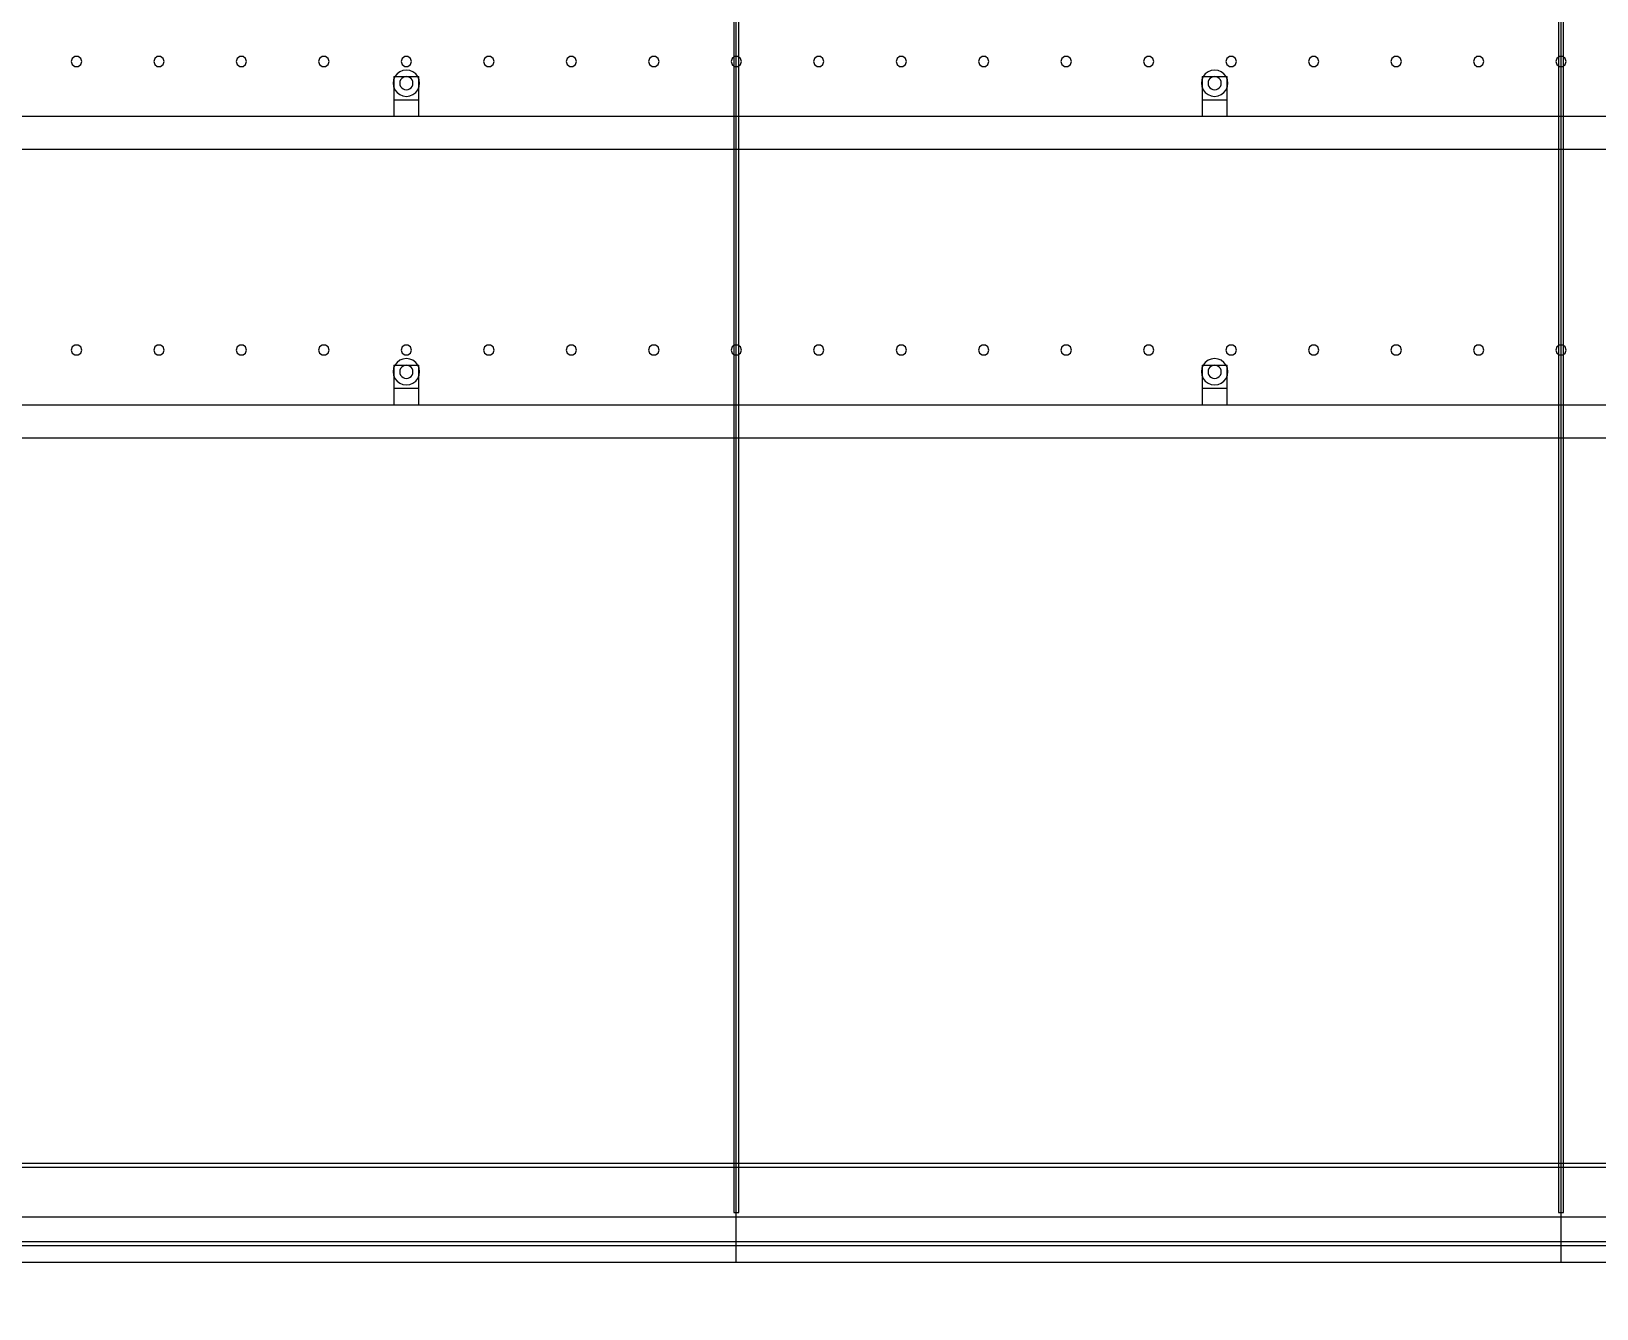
# Model space of a CAD drawing. Header units: millimetres. Extents: x -1970 to 59977, y -50268 to 6837.
# Drawn here: x 53985 to 55882, y -56 to 1493 of the extents above; entities that cross this region are included whole.
import ezdxf

# ---------------------------------------------------------------- set-up
doc = ezdxf.new("R2010")
doc.units = ezdxf.units.MM
for name, color, linetype, lineweight in [('COTAS_O', 1, 'Continuous', 0), ('COTAS_P', 1, 'Continuous', 0), ('lateral_secador', 7, 'Continuous', 0)]:
    doc.layers.add(name, color=color, linetype=linetype, lineweight=lineweight)
doc.dimstyles.new('R19_100', dxfattribs={"dimtxt": 250, "dimasz": 150, "dimexe": 150, "dimexo": 80, "dimgap": 100, "dimtad": 1, "dimtih": 1, "dimtoh": 1, "dimdsep": 46, "dimcen": 0.09, "dimadec": 0, "dimazin": 0, "dimtfac": 1, "dimtdec": 4, "dimtofl": 0, "dimtmove": 0, "dimatfit": 3, "dimfxl": 1, "dimtolj": 1, "dimtzin": 0, "dimarcsym": 0})

# ---------------------------------------------------------------- blocks, each defined once
blk = doc.blocks.new('*D22')
at = {"layer": 'COTAS_O', "color": 0, "lineweight": -2, "transparency": 16777216}
for p, q in [((38839.3, -80), (38839.3, -1050)), ((58839.3, -80), (58839.3, -1050)), ((38989.3, -900), (58689.3, -900))]:
    blk.add_line(p, q, dxfattribs=at)
at = {"layer": 'COTAS_O', "color": 0, "transparency": 16777216}
for points in [[(38989.3, -875), (38989.3, -925), (38839.3, -900)], [(58689.3, -875), (58689.3, -925), (58839.3, -900)]]:
    blk.add_solid(points, dxfattribs=at)
at = {"layer": 'Defpoints', "color": 0, "transparency": 16777216}
for p in [(38839.3, 0), (58839.3, 0), (58839.3, -900)]:
    blk.add_point(p, dxfattribs=at)
blk = doc.blocks.new('*D24')
at = {"layer": 'COTAS_P', "color": 0, "lineweight": -2, "transparency": 16777216}
for p, q in [((112.7, -80), (112.7, -2650)), ((59977.3, -80), (59977.3, -2650)), ((262.7, -2500), (59827.3, -2500))]:
    blk.add_line(p, q, dxfattribs=at)
at = {"layer": 'COTAS_P', "color": 0, "transparency": 16777216}
for points in [[(262.7, -2475), (262.7, -2525), (112.7, -2500)], [(59827.3, -2475), (59827.3, -2525), (59977.3, -2500)]]:
    blk.add_solid(points, dxfattribs=at)
at = {"layer": 'Defpoints', "color": 0, "transparency": 16777216}
for p in [(112.7, 0), (59977.3, 0), (59977.3, -2500)]:
    blk.add_point(p, dxfattribs=at)

msp = doc.modelspace()

# ---------------------------------------------------------------- linework, layer by layer
at = {"layer": 'lateral_secador'}
for p, q in [((54836.253, 2925), (54836.253, 60)), ((54839.253, 0), (54839.253, 2925)), ((54842.253, 60), (54842.253, 2925)), ((55836.253, 2925), (55836.253, 60)), ((55839.253, 0), (55839.253, 2925)), ((55842.253, 60), (55842.253, 2925)), ((54037.291, 1462.389), (54034.116, 1460.082)), ((54041.215, 1462.389), (54037.291, 1462.389)), ((54044.39, 1460.082), (54041.215, 1462.389)), ((54137.291, 1462.389), (54134.116, 1460.082)), ((54141.215, 1462.389), (54137.291, 1462.389)), ((54144.39, 1460.082), (54141.215, 1462.389)), ((54237.291, 1462.389), (54234.116, 1460.082)), ((54241.215, 1462.389), (54237.291, 1462.389)), ((54244.39, 1460.082), (54241.215, 1462.389)), ((54337.291, 1462.389), (54334.116, 1460.082)), ((54341.215, 1462.389), (54337.291, 1462.389)), ((54344.39, 1460.082), (54341.215, 1462.389)), ((54437.291, 1462.389), (54434.116, 1460.082)), ((54441.215, 1462.389), (54437.291, 1462.389)), ((54444.39, 1460.082), (54441.215, 1462.389)), ((54537.291, 1462.389), (54534.116, 1460.082)), ((54541.215, 1462.389), (54537.291, 1462.389)), ((54544.39, 1460.082), (54541.215, 1462.389)), ((54637.291, 1462.389), (54634.116, 1460.082)), ((54641.215, 1462.389), (54637.291, 1462.389)), ((54644.39, 1460.082), (54641.215, 1462.389)), ((54737.291, 1462.389), (54734.116, 1460.082)), ((54741.215, 1462.389), (54737.291, 1462.389)), ((54744.39, 1460.082), (54741.215, 1462.389)), ((54837.291, 1462.389), (54834.116, 1460.082)), ((54841.215, 1462.389), (54837.291, 1462.389)), ((54844.39, 1460.082), (54841.215, 1462.389)), ((54937.291, 1462.389), (54934.116, 1460.082)), ((54941.215, 1462.389), (54937.291, 1462.389)), ((54944.39, 1460.082), (54941.215, 1462.389)), ((55037.291, 1462.389), (55034.116, 1460.082)), ((55041.215, 1462.389), (55037.291, 1462.389)), ((55044.39, 1460.082), (55041.215, 1462.389)), ((55137.291, 1462.389), (55134.116, 1460.082)), ((55141.215, 1462.389), (55137.291, 1462.389)), ((55144.39, 1460.082), (55141.215, 1462.389)), ((55237.291, 1462.389), (55234.116, 1460.082)), ((55241.215, 1462.389), (55237.291, 1462.389)), ((55244.39, 1460.082), (55241.215, 1462.389)), ((55337.291, 1462.389), (55334.116, 1460.082)), ((55341.215, 1462.389), (55337.291, 1462.389)), ((55344.39, 1460.082), (55341.215, 1462.389)), ((55437.291, 1462.389), (55434.116, 1460.082)), ((55441.215, 1462.389), (55437.291, 1462.389)), ((55444.39, 1460.082), (55441.215, 1462.389)), ((55537.291, 1462.389), (55534.116, 1460.082)), ((55541.215, 1462.389), (55537.291, 1462.389)), ((55544.39, 1460.082), (55541.215, 1462.389)), ((55637.291, 1462.389), (55634.116, 1460.082)), ((55641.215, 1462.389), (55637.291, 1462.389)), ((55644.39, 1460.082), (55641.215, 1462.389)), ((55737.291, 1462.389), (55734.116, 1460.082)), ((55741.215, 1462.389), (55737.291, 1462.389)), ((55744.39, 1460.082), (55741.215, 1462.389)), ((55837.291, 1462.389), (55834.116, 1460.082)), ((55841.215, 1462.389), (55837.291, 1462.389)), ((55844.39, 1460.082), (55841.215, 1462.389)), ((54034.116, 1460.082), (54032.903, 1456.35)), ((54032.903, 1456.35), (54034.116, 1452.618)), ((54034.116, 1452.618), (54037.291, 1450.311)), ((54037.291, 1450.311), (54041.215, 1450.311)), ((54041.215, 1450.311), (54044.39, 1452.618)), ((54045.603, 1456.35), (54044.39, 1460.082)), ((54044.39, 1452.618), (54045.603, 1456.35)), ((54134.116, 1460.082), (54132.903, 1456.35)), ((54132.903, 1456.35), (54134.116, 1452.618)), ((54134.116, 1452.618), (54137.291, 1450.311)), ((54137.291, 1450.311), (54141.215, 1450.311)), ((54141.215, 1450.311), (54144.39, 1452.618)), ((54145.603, 1456.35), (54144.39, 1460.082)), ((54144.39, 1452.618), (54145.603, 1456.35)), ((54234.116, 1460.082), (54232.903, 1456.35)), ((54232.903, 1456.35), (54234.116, 1452.618)), ((54234.116, 1452.618), (54237.291, 1450.311)), ((54237.291, 1450.311), (54241.215, 1450.311)), ((54241.215, 1450.311), (54244.39, 1452.618)), ((54245.603, 1456.35), (54244.39, 1460.082)), ((54244.39, 1452.618), (54245.603, 1456.35)), ((54334.116, 1460.082), (54332.903, 1456.35)), ((54332.903, 1456.35), (54334.116, 1452.618)), ((54334.116, 1452.618), (54337.291, 1450.311)), ((54337.291, 1450.311), (54341.215, 1450.311)), ((54341.215, 1450.311), (54344.39, 1452.618)), ((54345.603, 1456.35), (54344.39, 1460.082)), ((54344.39, 1452.618), (54345.603, 1456.35)), ((54431.253, 1443.856), (54427.939, 1441.314)), ((54435.112, 1445.455), (54431.253, 1443.856)), ((54434.116, 1460.082), (54432.903, 1456.35)), ((54432.903, 1456.35), (54434.116, 1452.618)), ((54434.116, 1452.618), (54437.291, 1450.311)), ((54439.253, 1446), (54435.112, 1445.455)), ((54437.291, 1450.311), (54441.215, 1450.311)), ((54443.394, 1445.455), (54439.253, 1446)), ((54441.215, 1450.311), (54444.39, 1452.618)), ((54447.253, 1443.856), (54443.394, 1445.455)), ((54445.603, 1456.35), (54444.39, 1460.082)), ((54444.39, 1452.618), (54445.603, 1456.35)), ((54450.567, 1441.314), (54447.253, 1443.856)), ((54534.116, 1460.082), (54532.903, 1456.35)), ((54532.903, 1456.35), (54534.116, 1452.618)), ((54534.116, 1452.618), (54537.291, 1450.311)), ((54537.291, 1450.311), (54541.215, 1450.311)), ((54541.215, 1450.311), (54544.39, 1452.618)), ((54545.603, 1456.35), (54544.39, 1460.082)), ((54544.39, 1452.618), (54545.603, 1456.35)), ((54634.116, 1460.082), (54632.903, 1456.35)), ((54632.903, 1456.35), (54634.116, 1452.618)), ((54634.116, 1452.618), (54637.291, 1450.311)), ((54637.291, 1450.311), (54641.215, 1450.311)), ((54641.215, 1450.311), (54644.39, 1452.618)), ((54645.603, 1456.35), (54644.39, 1460.082)), ((54644.39, 1452.618), (54645.603, 1456.35)), ((54734.116, 1460.082), (54732.903, 1456.35)), ((54732.903, 1456.35), (54734.116, 1452.618)), ((54734.116, 1452.618), (54737.291, 1450.311)), ((54737.291, 1450.311), (54741.215, 1450.311)), ((54741.215, 1450.311), (54744.39, 1452.618)), ((54745.603, 1456.35), (54744.39, 1460.082)), ((54744.39, 1452.618), (54745.603, 1456.35)), ((54834.116, 1460.082), (54832.903, 1456.35)), ((54832.903, 1456.35), (54834.116, 1452.618)), ((54834.116, 1452.618), (54837.291, 1450.311)), ((54837.291, 1450.311), (54841.215, 1450.311)), ((54841.215, 1450.311), (54844.39, 1452.618)), ((54845.603, 1456.35), (54844.39, 1460.082)), ((54844.39, 1452.618), (54845.603, 1456.35)), ((54934.116, 1460.082), (54932.903, 1456.35)), ((54932.903, 1456.35), (54934.116, 1452.618)), ((54934.116, 1452.618), (54937.291, 1450.311)), ((54937.291, 1450.311), (54941.215, 1450.311)), ((54941.215, 1450.311), (54944.39, 1452.618)), ((54945.603, 1456.35), (54944.39, 1460.082)), ((54944.39, 1452.618), (54945.603, 1456.35)), ((55034.116, 1460.082), (55032.903, 1456.35)), ((55032.903, 1456.35), (55034.116, 1452.618)), ((55034.116, 1452.618), (55037.291, 1450.311)), ((55037.291, 1450.311), (55041.215, 1450.311)), ((55041.215, 1450.311), (55044.39, 1452.618)), ((55045.603, 1456.35), (55044.39, 1460.082)), ((55044.39, 1452.618), (55045.603, 1456.35)), ((55134.116, 1460.082), (55132.903, 1456.35)), ((55132.903, 1456.35), (55134.116, 1452.618)), ((55134.116, 1452.618), (55137.291, 1450.311)), ((55137.291, 1450.311), (55141.215, 1450.311)), ((55141.215, 1450.311), (55144.39, 1452.618)), ((55145.603, 1456.35), (55144.39, 1460.082)), ((55144.39, 1452.618), (55145.603, 1456.35)), ((55234.116, 1460.082), (55232.903, 1456.35)), ((55232.903, 1456.35), (55234.116, 1452.618)), ((55234.116, 1452.618), (55237.291, 1450.311)), ((55237.291, 1450.311), (55241.215, 1450.311)), ((55241.215, 1450.311), (55244.39, 1452.618)), ((55245.603, 1456.35), (55244.39, 1460.082)), ((55244.39, 1452.618), (55245.603, 1456.35)), ((55334.116, 1460.082), (55332.903, 1456.35)), ((55332.903, 1456.35), (55334.116, 1452.618)), ((55334.116, 1452.618), (55337.291, 1450.311)), ((55337.291, 1450.311), (55341.215, 1450.311)), ((55341.215, 1450.311), (55344.39, 1452.618)), ((55345.603, 1456.35), (55344.39, 1460.082)), ((55344.39, 1452.618), (55345.603, 1456.35)), ((55411.253, 1443.856), (55407.939, 1441.314)), ((55415.112, 1445.455), (55411.253, 1443.856)), ((55419.253, 1446), (55415.112, 1445.455)), ((55423.394, 1445.455), (55419.253, 1446)), ((55427.253, 1443.856), (55423.394, 1445.455)), ((55430.567, 1441.314), (55427.253, 1443.856)), ((55434.116, 1460.082), (55432.903, 1456.35)), ((55432.903, 1456.35), (55434.116, 1452.618)), ((55434.116, 1452.618), (55437.291, 1450.311)), ((55437.291, 1450.311), (55441.215, 1450.311)), ((55441.215, 1450.311), (55444.39, 1452.618)), ((55445.603, 1456.35), (55444.39, 1460.082)), ((55444.39, 1452.618), (55445.603, 1456.35)), ((55534.116, 1460.082), (55532.903, 1456.35)), ((55532.903, 1456.35), (55534.116, 1452.618)), ((55534.116, 1452.618), (55537.291, 1450.311)), ((55537.291, 1450.311), (55541.215, 1450.311)), ((55541.215, 1450.311), (55544.39, 1452.618)), ((55545.603, 1456.35), (55544.39, 1460.082)), ((55544.39, 1452.618), (55545.603, 1456.35)), ((55634.116, 1460.082), (55632.903, 1456.35)), ((55632.903, 1456.35), (55634.116, 1452.618)), ((55634.116, 1452.618), (55637.291, 1450.311)), ((55637.291, 1450.311), (55641.215, 1450.311)), ((55641.215, 1450.311), (55644.39, 1452.618)), ((55645.603, 1456.35), (55644.39, 1460.082)), ((55644.39, 1452.618), (55645.603, 1456.35)), ((55734.116, 1460.082), (55732.903, 1456.35)), ((55732.903, 1456.35), (55734.116, 1452.618)), ((55734.116, 1452.618), (55737.291, 1450.311)), ((55737.291, 1450.311), (55741.215, 1450.311)), ((55741.215, 1450.311), (55744.39, 1452.618)), ((55745.603, 1456.35), (55744.39, 1460.082)), ((55744.39, 1452.618), (55745.603, 1456.35)), ((55834.116, 1460.082), (55832.903, 1456.35)), ((55832.903, 1456.35), (55834.116, 1452.618)), ((55834.116, 1452.618), (55837.291, 1450.311)), ((55837.291, 1450.311), (55841.215, 1450.311)), ((55841.215, 1450.311), (55844.39, 1452.618)), ((55845.603, 1456.35), (55844.39, 1460.082)), ((55844.39, 1452.618), (55845.603, 1456.35)), ((54423.798, 1434.141), (54423.253, 1430)), ((54423.253, 1430), (54423.798, 1425.859)), ((54425.397, 1438), (54423.798, 1434.141)), ((54423.798, 1425.859), (54425.397, 1422)), ((54424.253, 1438), (54454.253, 1438)), ((54424.253, 1438), (54424.253, 1410)), ((54427.939, 1441.314), (54425.397, 1438)), ((54431.526, 1432.071), (54431.253, 1430)), ((54431.253, 1430), (54431.526, 1427.929)), ((54432.325, 1434), (54431.526, 1432.071)), ((54431.526, 1427.929), (54432.325, 1426)), ((54433.596, 1435.657), (54432.325, 1434)), ((54432.325, 1426), (54433.596, 1424.343)), ((54435.253, 1436.928), (54433.596, 1435.657)), ((54433.596, 1424.343), (54435.253, 1423.072)), ((54437.182, 1437.727), (54435.253, 1436.928)), ((54439.253, 1438), (54437.182, 1437.727)), ((54441.324, 1437.727), (54439.253, 1438)), ((54443.253, 1436.928), (54441.324, 1437.727)), ((54444.91, 1435.657), (54443.253, 1436.928)), ((54443.253, 1423.072), (54444.91, 1424.343)), ((54446.181, 1434), (54444.91, 1435.657)), ((54444.91, 1424.343), (54446.181, 1426)), ((54446.98, 1432.071), (54446.181, 1434)), ((54446.181, 1426), (54446.98, 1427.929)), ((54447.253, 1430), (54446.98, 1432.071)), ((54446.98, 1427.929), (54447.253, 1430)), ((54453.109, 1438), (54450.567, 1441.314)), ((54454.708, 1434.141), (54453.109, 1438)), ((54453.109, 1422), (54454.708, 1425.859)), ((54454.253, 1410), (54454.253, 1438)), ((54455.253, 1430), (54454.708, 1434.141)), ((54454.708, 1425.859), (54455.253, 1430)), ((55403.798, 1434.141), (55403.253, 1430)), ((55403.253, 1430), (55403.798, 1425.859)), ((55405.397, 1438), (55403.798, 1434.141)), ((55403.798, 1425.859), (55405.397, 1422)), ((55404.253, 1438), (55434.253, 1438)), ((55404.253, 1438), (55404.253, 1410)), ((55407.939, 1441.314), (55405.397, 1438)), ((55411.526, 1432.071), (55411.253, 1430)), ((55411.253, 1430), (55411.526, 1427.929)), ((55412.325, 1434), (55411.526, 1432.071)), ((55411.526, 1427.929), (55412.325, 1426)), ((55413.596, 1435.657), (55412.325, 1434)), ((55412.325, 1426), (55413.596, 1424.343)), ((55415.253, 1436.928), (55413.596, 1435.657)), ((55413.596, 1424.343), (55415.253, 1423.072)), ((55417.182, 1437.727), (55415.253, 1436.928)), ((55419.253, 1438), (55417.182, 1437.727)), ((55421.324, 1437.727), (55419.253, 1438)), ((55423.253, 1436.928), (55421.324, 1437.727)), ((55424.91, 1435.657), (55423.253, 1436.928)), ((55423.253, 1423.072), (55424.91, 1424.343)), ((55426.181, 1434), (55424.91, 1435.657)), ((55424.91, 1424.343), (55426.181, 1426)), ((55426.98, 1432.071), (55426.181, 1434)), ((55426.181, 1426), (55426.98, 1427.929)), ((55427.253, 1430), (55426.98, 1432.071)), ((55426.98, 1427.929), (55427.253, 1430)), ((55433.109, 1438), (55430.567, 1441.314)), ((55434.708, 1434.141), (55433.109, 1438)), ((55433.109, 1422), (55434.708, 1425.859)), ((55434.253, 1410), (55434.253, 1438)), ((55435.253, 1430), (55434.708, 1434.141)), ((55434.708, 1425.859), (55435.253, 1430)), ((54424.253, 1410), (54454.253, 1410)), ((54424.253, 1410), (54424.253, 1390)), ((54425.397, 1422), (54427.939, 1418.686)), ((54427.939, 1418.686), (54431.253, 1416.144)), ((54431.253, 1416.144), (54435.112, 1414.545)), ((54435.112, 1414.545), (54439.253, 1414)), ((54435.253, 1423.072), (54437.182, 1422.273)), ((54437.182, 1422.273), (54439.253, 1422)), ((54439.253, 1422), (54441.324, 1422.273)), ((54439.253, 1414), (54443.394, 1414.545)), ((54441.324, 1422.273), (54443.253, 1423.072)), ((54443.394, 1414.545), (54447.253, 1416.144)), ((54447.253, 1416.144), (54450.567, 1418.686)), ((54450.567, 1418.686), (54453.109, 1422)), ((54454.253, 1390), (54454.253, 1410)), ((55404.253, 1410), (55434.253, 1410)), ((55404.253, 1410), (55404.253, 1390)), ((55405.397, 1422), (55407.939, 1418.686)), ((55407.939, 1418.686), (55411.253, 1416.144)), ((55411.253, 1416.144), (55415.112, 1414.545)), ((55415.112, 1414.545), (55419.253, 1414)), ((55415.253, 1423.072), (55417.182, 1422.273)), ((55417.182, 1422.273), (55419.253, 1422)), ((55419.253, 1422), (55421.324, 1422.273)), ((55419.253, 1414), (55423.394, 1414.545)), ((55421.324, 1422.273), (55423.253, 1423.072)), ((55423.394, 1414.545), (55427.253, 1416.144)), ((55427.253, 1416.144), (55430.567, 1418.686)), ((55430.567, 1418.686), (55433.109, 1422)), ((55434.253, 1390), (55434.253, 1410)), ((39189.253, 1390), (58489.253, 1390)), ((54424.253, 1390), (54454.253, 1390)), ((55404.253, 1390), (55434.253, 1390)), ((39189.253, 1350), (58489.253, 1350)), ((54034.116, 1110.082), (54032.903, 1106.35)), ((54032.903, 1106.35), (54034.116, 1102.618)), ((54037.291, 1112.389), (54034.116, 1110.082)), ((54034.116, 1102.618), (54037.291, 1100.311)), ((54041.215, 1112.389), (54037.291, 1112.389)), ((54044.39, 1110.082), (54041.215, 1112.389)), ((54041.215, 1100.311), (54044.39, 1102.618)), ((54045.603, 1106.35), (54044.39, 1110.082)), ((54044.39, 1102.618), (54045.603, 1106.35)), ((54134.116, 1110.082), (54132.903, 1106.35)), ((54132.903, 1106.35), (54134.116, 1102.618)), ((54137.291, 1112.389), (54134.116, 1110.082)), ((54134.116, 1102.618), (54137.291, 1100.311)), ((54141.215, 1112.389), (54137.291, 1112.389)), ((54144.39, 1110.082), (54141.215, 1112.389)), ((54141.215, 1100.311), (54144.39, 1102.618)), ((54145.603, 1106.35), (54144.39, 1110.082)), ((54144.39, 1102.618), (54145.603, 1106.35)), ((54234.116, 1110.082), (54232.903, 1106.35)), ((54232.903, 1106.35), (54234.116, 1102.618)), ((54237.291, 1112.389), (54234.116, 1110.082)), ((54234.116, 1102.618), (54237.291, 1100.311)), ((54241.215, 1112.389), (54237.291, 1112.389)), ((54244.39, 1110.082), (54241.215, 1112.389)), ((54241.215, 1100.311), (54244.39, 1102.618)), ((54245.603, 1106.35), (54244.39, 1110.082)), ((54244.39, 1102.618), (54245.603, 1106.35)), ((54334.116, 1110.082), (54332.903, 1106.35)), ((54332.903, 1106.35), (54334.116, 1102.618)), ((54337.291, 1112.389), (54334.116, 1110.082)), ((54334.116, 1102.618), (54337.291, 1100.311)), ((54341.215, 1112.389), (54337.291, 1112.389)), ((54344.39, 1110.082), (54341.215, 1112.389)), ((54341.215, 1100.311), (54344.39, 1102.618)), ((54345.603, 1106.35), (54344.39, 1110.082)), ((54344.39, 1102.618), (54345.603, 1106.35)), ((54434.116, 1110.082), (54432.903, 1106.35)), ((54432.903, 1106.35), (54434.116, 1102.618)), ((54437.291, 1112.389), (54434.116, 1110.082)), ((54434.116, 1102.618), (54437.291, 1100.311)), ((54441.215, 1112.389), (54437.291, 1112.389)), ((54444.39, 1110.082), (54441.215, 1112.389)), ((54441.215, 1100.311), (54444.39, 1102.618)), ((54445.603, 1106.35), (54444.39, 1110.082)), ((54444.39, 1102.618), (54445.603, 1106.35)), ((54534.116, 1110.082), (54532.903, 1106.35)), ((54532.903, 1106.35), (54534.116, 1102.618)), ((54537.291, 1112.389), (54534.116, 1110.082)), ((54534.116, 1102.618), (54537.291, 1100.311)), ((54541.215, 1112.389), (54537.291, 1112.389)), ((54544.39, 1110.082), (54541.215, 1112.389)), ((54541.215, 1100.311), (54544.39, 1102.618)), ((54545.603, 1106.35), (54544.39, 1110.082)), ((54544.39, 1102.618), (54545.603, 1106.35)), ((54634.116, 1110.082), (54632.903, 1106.35)), ((54632.903, 1106.35), (54634.116, 1102.618)), ((54637.291, 1112.389), (54634.116, 1110.082)), ((54634.116, 1102.618), (54637.291, 1100.311)), ((54641.215, 1112.389), (54637.291, 1112.389)), ((54644.39, 1110.082), (54641.215, 1112.389)), ((54641.215, 1100.311), (54644.39, 1102.618)), ((54645.603, 1106.35), (54644.39, 1110.082)), ((54644.39, 1102.618), (54645.603, 1106.35)), ((54734.116, 1110.082), (54732.903, 1106.35)), ((54732.903, 1106.35), (54734.116, 1102.618)), ((54737.291, 1112.389), (54734.116, 1110.082)), ((54734.116, 1102.618), (54737.291, 1100.311)), ((54741.215, 1112.389), (54737.291, 1112.389)), ((54744.39, 1110.082), (54741.215, 1112.389)), ((54741.215, 1100.311), (54744.39, 1102.618)), ((54745.603, 1106.35), (54744.39, 1110.082)), ((54744.39, 1102.618), (54745.603, 1106.35)), ((54834.116, 1110.082), (54832.903, 1106.35)), ((54832.903, 1106.35), (54834.116, 1102.618)), ((54837.291, 1112.389), (54834.116, 1110.082)), ((54834.116, 1102.618), (54837.291, 1100.311)), ((54841.215, 1112.389), (54837.291, 1112.389)), ((54844.39, 1110.082), (54841.215, 1112.389)), ((54841.215, 1100.311), (54844.39, 1102.618)), ((54845.603, 1106.35), (54844.39, 1110.082)), ((54844.39, 1102.618), (54845.603, 1106.35)), ((54934.116, 1110.082), (54932.903, 1106.35)), ((54932.903, 1106.35), (54934.116, 1102.618)), ((54937.291, 1112.389), (54934.116, 1110.082)), ((54934.116, 1102.618), (54937.291, 1100.311)), ((54941.215, 1112.389), (54937.291, 1112.389)), ((54944.39, 1110.082), (54941.215, 1112.389)), ((54941.215, 1100.311), (54944.39, 1102.618)), ((54945.603, 1106.35), (54944.39, 1110.082)), ((54944.39, 1102.618), (54945.603, 1106.35)), ((55034.116, 1110.082), (55032.903, 1106.35)), ((55032.903, 1106.35), (55034.116, 1102.618)), ((55037.291, 1112.389), (55034.116, 1110.082)), ((55034.116, 1102.618), (55037.291, 1100.311)), ((55041.215, 1112.389), (55037.291, 1112.389)), ((55044.39, 1110.082), (55041.215, 1112.389)), ((55041.215, 1100.311), (55044.39, 1102.618)), ((55045.603, 1106.35), (55044.39, 1110.082)), ((55044.39, 1102.618), (55045.603, 1106.35)), ((55134.116, 1110.082), (55132.903, 1106.35)), ((55132.903, 1106.35), (55134.116, 1102.618)), ((55137.291, 1112.389), (55134.116, 1110.082)), ((55134.116, 1102.618), (55137.291, 1100.311)), ((55141.215, 1112.389), (55137.291, 1112.389)), ((55144.39, 1110.082), (55141.215, 1112.389)), ((55141.215, 1100.311), (55144.39, 1102.618)), ((55145.603, 1106.35), (55144.39, 1110.082)), ((55144.39, 1102.618), (55145.603, 1106.35)), ((55234.116, 1110.082), (55232.903, 1106.35)), ((55232.903, 1106.35), (55234.116, 1102.618)), ((55237.291, 1112.389), (55234.116, 1110.082)), ((55234.116, 1102.618), (55237.291, 1100.311)), ((55241.215, 1112.389), (55237.291, 1112.389)), ((55244.39, 1110.082), (55241.215, 1112.389)), ((55241.215, 1100.311), (55244.39, 1102.618)), ((55245.603, 1106.35), (55244.39, 1110.082)), ((55244.39, 1102.618), (55245.603, 1106.35)), ((55334.116, 1110.082), (55332.903, 1106.35)), ((55332.903, 1106.35), (55334.116, 1102.618)), ((55337.291, 1112.389), (55334.116, 1110.082)), ((55334.116, 1102.618), (55337.291, 1100.311)), ((55341.215, 1112.389), (55337.291, 1112.389)), ((55344.39, 1110.082), (55341.215, 1112.389)), ((55341.215, 1100.311), (55344.39, 1102.618)), ((55345.603, 1106.35), (55344.39, 1110.082)), ((55344.39, 1102.618), (55345.603, 1106.35)), ((55434.116, 1110.082), (55432.903, 1106.35)), ((55432.903, 1106.35), (55434.116, 1102.618)), ((55437.291, 1112.389), (55434.116, 1110.082)), ((55434.116, 1102.618), (55437.291, 1100.311)), ((55441.215, 1112.389), (55437.291, 1112.389)), ((55444.39, 1110.082), (55441.215, 1112.389)), ((55441.215, 1100.311), (55444.39, 1102.618)), ((55445.603, 1106.35), (55444.39, 1110.082)), ((55444.39, 1102.618), (55445.603, 1106.35)), ((55534.116, 1110.082), (55532.903, 1106.35)), ((55532.903, 1106.35), (55534.116, 1102.618)), ((55537.291, 1112.389), (55534.116, 1110.082)), ((55534.116, 1102.618), (55537.291, 1100.311)), ((55541.215, 1112.389), (55537.291, 1112.389)), ((55544.39, 1110.082), (55541.215, 1112.389)), ((55541.215, 1100.311), (55544.39, 1102.618)), ((55545.603, 1106.35), (55544.39, 1110.082)), ((55544.39, 1102.618), (55545.603, 1106.35)), ((55634.116, 1110.082), (55632.903, 1106.35)), ((55632.903, 1106.35), (55634.116, 1102.618)), ((55637.291, 1112.389), (55634.116, 1110.082)), ((55634.116, 1102.618), (55637.291, 1100.311)), ((55641.215, 1112.389), (55637.291, 1112.389)), ((55644.39, 1110.082), (55641.215, 1112.389)), ((55641.215, 1100.311), (55644.39, 1102.618)), ((55645.603, 1106.35), (55644.39, 1110.082)), ((55644.39, 1102.618), (55645.603, 1106.35)), ((55734.116, 1110.082), (55732.903, 1106.35)), ((55732.903, 1106.35), (55734.116, 1102.618)), ((55737.291, 1112.389), (55734.116, 1110.082)), ((55734.116, 1102.618), (55737.291, 1100.311)), ((55741.215, 1112.389), (55737.291, 1112.389)), ((55744.39, 1110.082), (55741.215, 1112.389)), ((55741.215, 1100.311), (55744.39, 1102.618)), ((55745.603, 1106.35), (55744.39, 1110.082)), ((55744.39, 1102.618), (55745.603, 1106.35)), ((55834.116, 1110.082), (55832.903, 1106.35)), ((55832.903, 1106.35), (55834.116, 1102.618)), ((55837.291, 1112.389), (55834.116, 1110.082)), ((55834.116, 1102.618), (55837.291, 1100.311)), ((55841.215, 1112.389), (55837.291, 1112.389)), ((55844.39, 1110.082), (55841.215, 1112.389)), ((55841.215, 1100.311), (55844.39, 1102.618)), ((55845.603, 1106.35), (55844.39, 1110.082)), ((55844.39, 1102.618), (55845.603, 1106.35)), ((54037.291, 1100.311), (54041.215, 1100.311)), ((54137.291, 1100.311), (54141.215, 1100.311)), ((54237.291, 1100.311), (54241.215, 1100.311)), ((54337.291, 1100.311), (54341.215, 1100.311)), ((54423.798, 1084.141), (54423.253, 1080)), ((54425.397, 1088), (54423.798, 1084.141)), ((54424.253, 1088), (54454.253, 1088)), ((54424.253, 1088), (54424.253, 1060)), ((54427.939, 1091.314), (54425.397, 1088)), ((54431.253, 1093.856), (54427.939, 1091.314)), ((54435.112, 1095.455), (54431.253, 1093.856)), ((54431.526, 1082.071), (54431.253, 1080)), ((54432.325, 1084), (54431.526, 1082.071)), ((54433.596, 1085.657), (54432.325, 1084)), ((54435.253, 1086.928), (54433.596, 1085.657)), ((54439.253, 1096), (54435.112, 1095.455)), ((54437.182, 1087.727), (54435.253, 1086.928)), ((54439.253, 1088), (54437.182, 1087.727)), ((54437.291, 1100.311), (54441.215, 1100.311)), ((54443.394, 1095.455), (54439.253, 1096)), ((54441.324, 1087.727), (54439.253, 1088)), ((54443.253, 1086.928), (54441.324, 1087.727)), ((54444.91, 1085.657), (54443.253, 1086.928)), ((54447.253, 1093.856), (54443.394, 1095.455)), ((54446.181, 1084), (54444.91, 1085.657)), ((54446.98, 1082.071), (54446.181, 1084)), ((54447.253, 1080), (54446.98, 1082.071)), ((54450.567, 1091.314), (54447.253, 1093.856)), ((54453.109, 1088), (54450.567, 1091.314)), ((54454.708, 1084.141), (54453.109, 1088)), ((54454.253, 1060), (54454.253, 1088)), ((54455.253, 1080), (54454.708, 1084.141)), ((54537.291, 1100.311), (54541.215, 1100.311)), ((54637.291, 1100.311), (54641.215, 1100.311)), ((54737.291, 1100.311), (54741.215, 1100.311)), ((54837.291, 1100.311), (54841.215, 1100.311)), ((54937.291, 1100.311), (54941.215, 1100.311)), ((55037.291, 1100.311), (55041.215, 1100.311)), ((55137.291, 1100.311), (55141.215, 1100.311)), ((55237.291, 1100.311), (55241.215, 1100.311)), ((55337.291, 1100.311), (55341.215, 1100.311)), ((55403.798, 1084.141), (55403.253, 1080)), ((55405.397, 1088), (55403.798, 1084.141)), ((55404.253, 1088), (55434.253, 1088)), ((55404.253, 1088), (55404.253, 1060)), ((55407.939, 1091.314), (55405.397, 1088)), ((55411.253, 1093.856), (55407.939, 1091.314)), ((55415.112, 1095.455), (55411.253, 1093.856)), ((55411.526, 1082.071), (55411.253, 1080)), ((55412.325, 1084), (55411.526, 1082.071)), ((55413.596, 1085.657), (55412.325, 1084)), ((55415.253, 1086.928), (55413.596, 1085.657)), ((55419.253, 1096), (55415.112, 1095.455)), ((55417.182, 1087.727), (55415.253, 1086.928)), ((55419.253, 1088), (55417.182, 1087.727)), ((55423.394, 1095.455), (55419.253, 1096)), ((55421.324, 1087.727), (55419.253, 1088)), ((55423.253, 1086.928), (55421.324, 1087.727)), ((55424.91, 1085.657), (55423.253, 1086.928)), ((55427.253, 1093.856), (55423.394, 1095.455)), ((55426.181, 1084), (55424.91, 1085.657)), ((55426.98, 1082.071), (55426.181, 1084)), ((55427.253, 1080), (55426.98, 1082.071)), ((55430.567, 1091.314), (55427.253, 1093.856)), ((55433.109, 1088), (55430.567, 1091.314)), ((55434.708, 1084.141), (55433.109, 1088)), ((55434.253, 1060), (55434.253, 1088)), ((55435.253, 1080), (55434.708, 1084.141)), ((55437.291, 1100.311), (55441.215, 1100.311)), ((55537.291, 1100.311), (55541.215, 1100.311)), ((55637.291, 1100.311), (55641.215, 1100.311)), ((55737.291, 1100.311), (55741.215, 1100.311)), ((55837.291, 1100.311), (55841.215, 1100.311)), ((54423.253, 1080), (54423.798, 1075.859)), ((54423.798, 1075.859), (54425.397, 1072)), ((54425.397, 1072), (54427.939, 1068.686)), ((54427.939, 1068.686), (54431.253, 1066.144)), ((54431.253, 1080), (54431.526, 1077.929)), ((54431.253, 1066.144), (54435.112, 1064.545)), ((54431.526, 1077.929), (54432.325, 1076)), ((54432.325, 1076), (54433.596, 1074.343)), ((54433.596, 1074.343), (54435.253, 1073.072)), ((54435.112, 1064.545), (54439.253, 1064)), ((54435.253, 1073.072), (54437.182, 1072.273)), ((54437.182, 1072.273), (54439.253, 1072)), ((54439.253, 1072), (54441.324, 1072.273)), ((54439.253, 1064), (54443.394, 1064.545)), ((54441.324, 1072.273), (54443.253, 1073.072)), ((54443.253, 1073.072), (54444.91, 1074.343)), ((54443.394, 1064.545), (54447.253, 1066.144)), ((54444.91, 1074.343), (54446.181, 1076)), ((54446.181, 1076), (54446.98, 1077.929)), ((54446.98, 1077.929), (54447.253, 1080)), ((54447.253, 1066.144), (54450.567, 1068.686)), ((54450.567, 1068.686), (54453.109, 1072)), ((54453.109, 1072), (54454.708, 1075.859)), ((54454.708, 1075.859), (54455.253, 1080)), ((55403.253, 1080), (55403.798, 1075.859)), ((55403.798, 1075.859), (55405.397, 1072)), ((55405.397, 1072), (55407.939, 1068.686)), ((55407.939, 1068.686), (55411.253, 1066.144)), ((55411.253, 1080), (55411.526, 1077.929)), ((55411.253, 1066.144), (55415.112, 1064.545)), ((55411.526, 1077.929), (55412.325, 1076)), ((55412.325, 1076), (55413.596, 1074.343)), ((55413.596, 1074.343), (55415.253, 1073.072)), ((55415.112, 1064.545), (55419.253, 1064)), ((55415.253, 1073.072), (55417.182, 1072.273)), ((55417.182, 1072.273), (55419.253, 1072)), ((55419.253, 1072), (55421.324, 1072.273)), ((55419.253, 1064), (55423.394, 1064.545)), ((55421.324, 1072.273), (55423.253, 1073.072)), ((55423.253, 1073.072), (55424.91, 1074.343)), ((55423.394, 1064.545), (55427.253, 1066.144)), ((55424.91, 1074.343), (55426.181, 1076)), ((55426.181, 1076), (55426.98, 1077.929)), ((55426.98, 1077.929), (55427.253, 1080)), ((55427.253, 1066.144), (55430.567, 1068.686)), ((55430.567, 1068.686), (55433.109, 1072)), ((55433.109, 1072), (55434.708, 1075.859)), ((55434.708, 1075.859), (55435.253, 1080)), ((54424.253, 1060), (54454.253, 1060)), ((54424.253, 1060), (54424.253, 1040)), ((54454.253, 1040), (54454.253, 1060)), ((55404.253, 1060), (55434.253, 1060)), ((55404.253, 1060), (55404.253, 1040)), ((55434.253, 1040), (55434.253, 1060)), ((39189.253, 1040), (58489.253, 1040)), ((54424.253, 1040), (54454.253, 1040)), ((55404.253, 1040), (55434.253, 1040)), ((39189.253, 1000), (58489.253, 1000)), ((38839.253, 120), (58839.253, 120)), ((38839.253, 115), (58839.253, 115)), ((54836.253, 60), (54842.253, 60)), ((55836.253, 60), (55842.253, 60)), ((38839.253, 55), (58839.253, 55)), ((38839.253, 25), (58839.253, 25)), ((38839.253, 20), (58839.253, 20)), ((38839.253, 0), (58839.253, 0)), ((53939.253, 0), (54839.253, 0)), ((54839.253, 0), (55839.253, 0)), ((55839.253, 0), (56214.253, 0))]:
    msp.add_line(p, q, dxfattribs=at)

# ---------------------------------------------------------------- dimensions: what is measured, and where the dimension line sits
at = {"layer": 'COTAS_O'}
dim = msp.add_aligned_dim(p1=(38839.253, 0), p2=(58839.253, 0), distance=-900, text='<> O', dimstyle='R19_100', dxfattribs=at)
dim.commit()
dim.dimension.update_dxf_attribs({"geometry": '*D22', "text_midpoint": (48839.253, -900)})
at = {"layer": 'COTAS_P'}
dim = msp.add_aligned_dim(p1=(112.7, 0), p2=(59977.253, 0), distance=-2500, text='<> P', dimstyle='R19_100', dxfattribs=at)
dim.commit()
dim.dimension.update_dxf_attribs({"geometry": '*D24', "text_midpoint": (30044.976, -2500)})

doc.saveas('drawing.dxf')
